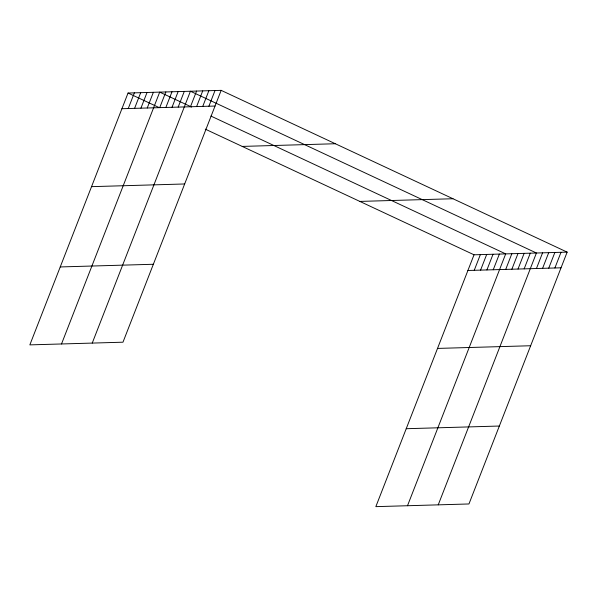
<?xml version="1.0" encoding="UTF-8"?>
<svg xmlns="http://www.w3.org/2000/svg" width="597" height="597" viewBox="0 0 597 597"><rect width="100%" height="100%" fill="white"/><g stroke="black" fill="none" stroke-linecap="round" stroke-linejoin="round"><path stroke-width="0.9" d="M221.159 90.356L128.042 93.035L29.85 344.879L122.975 342.2L221.159 90.356L567.15 252.121L468.958 503.965L375.841 506.644L474.025 254.8L567.15 252.121M128.258 108.535L134.37 92.848M134.586 108.355L140.705 92.669M140.922 108.169L147.034 92.483M147.25 107.99L153.369 92.304M61.513 343.969L159.705 92.125L191.607 107.035M159.735 107.632L165.847 91.945M165.876 107.453L171.996 91.766M172.026 107.281L178.137 91.595M178.167 107.102L184.286 91.416M92.244 343.081L190.428 91.237L536.419 253.009L438.228 504.853M190.458 106.751L196.577 91.065M196.607 106.572L202.726 90.886M202.756 106.393L208.868 90.707M208.898 106.221L215.017 90.535M474.242 270.307L480.361 254.62M480.578 270.12L486.697 254.434M486.913 269.941L493.025 254.255M493.241 269.754L499.361 254.068M407.497 505.734L505.689 253.889L210.913 116.064M505.719 269.396L511.838 253.71M511.868 269.225L517.98 253.538M518.009 269.046L524.129 253.359M524.159 268.866L530.27 253.18M536.449 268.516L542.569 252.829M542.598 268.337L548.71 252.65M548.74 268.165L554.859 252.479M554.889 267.986L561.001 252.3M121.922 108.721L215.047 106.042M242.218 146.414L335.335 143.743M91.542 186.652L184.66 183.973M359.849 201.413L452.974 198.741M60.237 266.941L153.354 264.27M467.914 270.486L561.031 267.807M437.526 348.417L530.651 345.745M406.221 428.713L499.346 426.034M128.042 93.035L159.1 107.557M205.278 129.146L474.025 254.8"/></g></svg>
